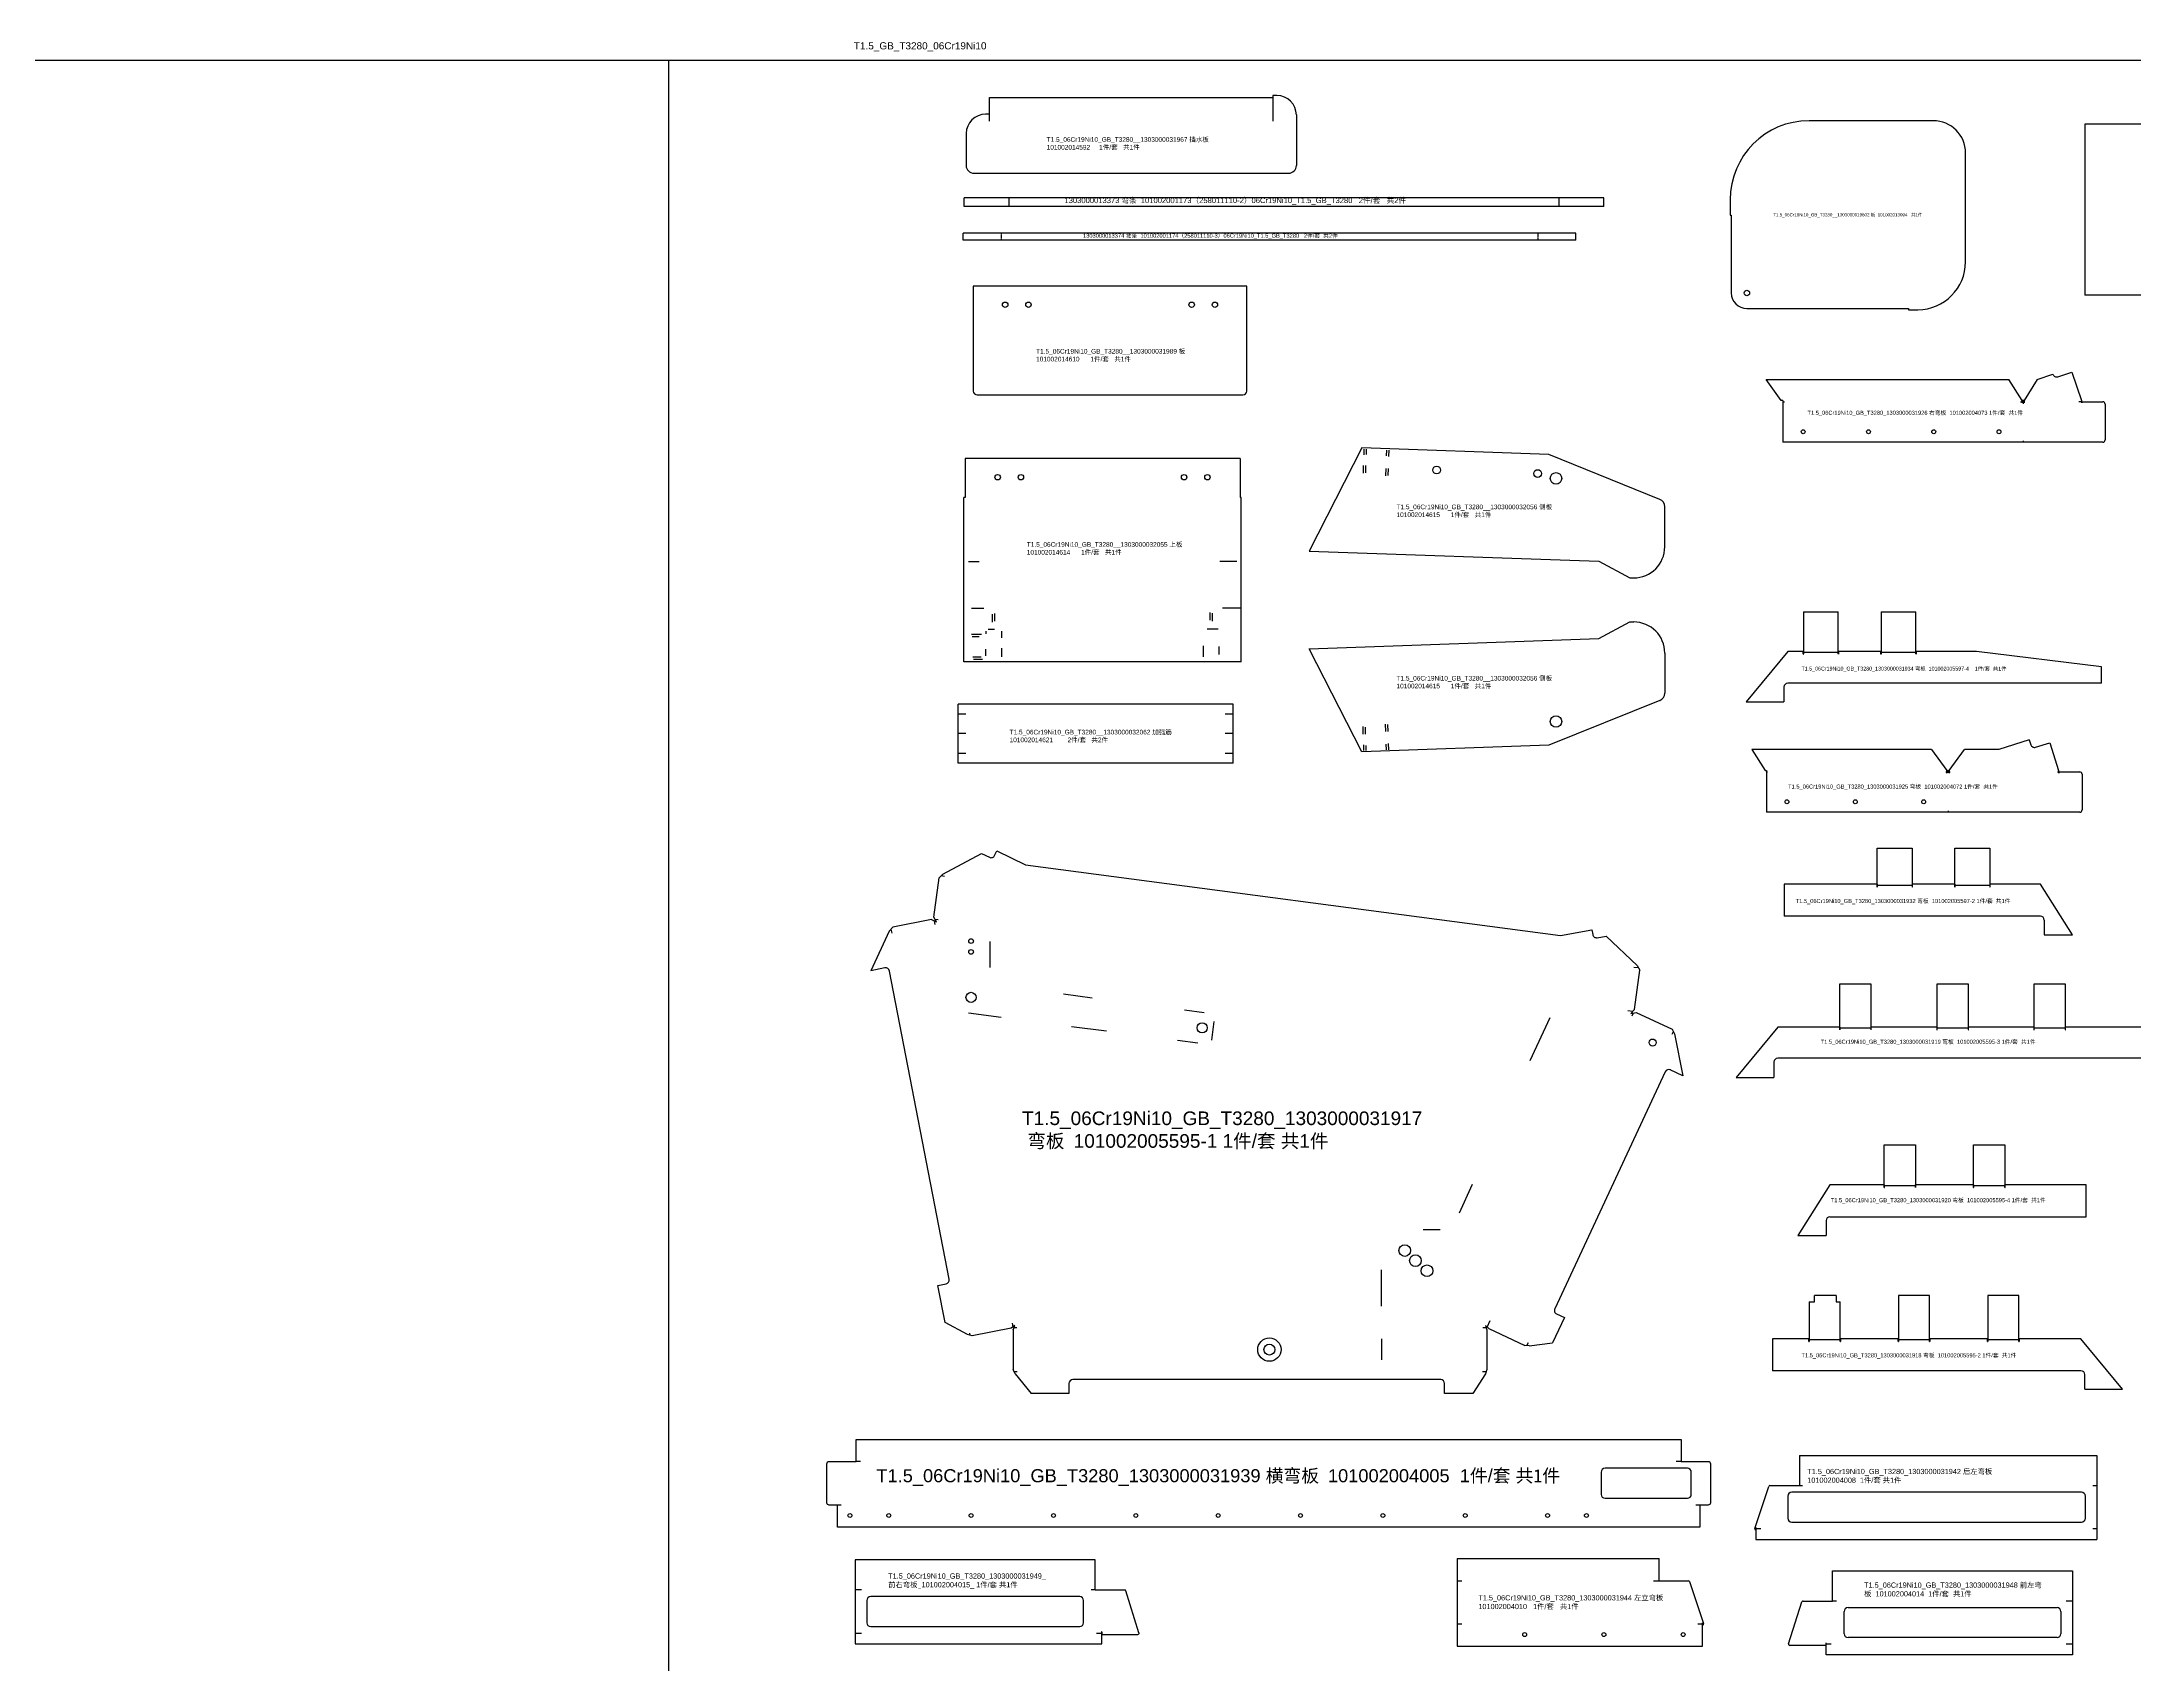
# Model space of a CAD drawing. Extents: x -15495 to 21573, y -5484 to 3275.
# Drawn here: x -6261 to -3568, y 526 to 2613 of the extents above; entities that cross this region are included whole.
import ezdxf

# ---------------------------------------------------------------- set-up
doc = ezdxf.new("R2010")
doc.units = 0
doc.header["$MEASUREMENT"] = 0
doc.linetypes.add('CENTER', pattern=[2, 1.25, -0.25, 0.25, -0.25])
doc.linetypes.add('CENTERX2', pattern=[20.32, 12.7, -2.54, 2.54, -2.54])
doc.layers.get('0').update_dxf_attribs({"linetype": 'CONTINUOUS'})
doc.layers.add('S1', color=7, linetype='CONTINUOUS')
doc.layers.add('粗实线', color=7, linetype='CONTINUOUS')
doc.styles.get("Standard").update_dxf_attribs({"font": 'arial.ttf'})

# ---------------------------------------------------------------- blocks, each defined once
blk = doc.blocks.new('1303000013373_弯条_101002001')
at = {"color": 7}
for p, q in [((1536, -954.3), (712.7, -954.3)), ((712.7, -965.3), (712.7, -954.3)), ((1536, -965.3), (712.7, -965.3)), ((1536, -965.3), (1536, -954.3))]:
    blk.add_line(p, q, dxfattribs=at)
at = {"color": 6}
for p, q in [((770.5, -965.3), (770.5, -954.3)), ((1478.2, -954.3), (1478.2, -965.3))]:
    blk.add_line(p, q, dxfattribs=at)
at = {"color": 3, "insert": (841.9, -954.1), "char_height": 7, "width": 454.001, "attachment_point": 1}
blk.add_mtext('1303000013373 {\\fSimSun|b0|i0|c134|p34;弯条 }101002001173{\\fSimSun|b0|i0|c134|p34;（}258011110-2{\\fSimSun|b0|i0|c134|p34;）}06Cr19Ni10_T1.5_GB_T3280   2{\\fSimSun|b0|i0|c134|p34;件}/{\\fSimSun|b0|i0|c134|p34;套}   {\\fSimSun|b0|i0|c134|p34;共}2{\\fSimSun|b0|i0|c134|p34;件}', dxfattribs=at)
blk = doc.blocks.new('1303000013374_弯条_101002001')
at = {"color": 7}
for p, q in [((1376.5, -951.1), (588.1, -951.1)), ((588.1, -960.1), (588.1, -951.1)), ((1376.5, -960.1), (588.1, -960.1)), ((1376.5, -960.1), (1376.5, -951.1))]:
    blk.add_line(p, q, dxfattribs=at)
at = {"color": 6, "linetype": 'CENTER'}
for p, q in [((637.2, -960.1), (637.2, -951.1)), ((1327.4, -951.1), (1327.4, -960.1))]:
    blk.add_line(p, q, dxfattribs=at)
at = {"color": 3, "insert": (742.2, -951.8), "char_height": 5.25, "width": 354.941, "attachment_point": 1}
blk.add_mtext('1303000013374 {\\fSimSun|b0|i0|c134|p34;弯条 }101002001174{\\fSimSun|b0|i0|c134|p34;（}258011110-3{\\fSimSun|b0|i0|c134|p34;）}06Cr19Ni10_T1.5_GB_T3280   2{\\fSimSun|b0|i0|c134|p34;件}/{\\fSimSun|b0|i0|c134|p34;套}  {\\fSimSun|b0|i0|c134|p34;共}2{\\fSimSun|b0|i0|c134|p34;件}', dxfattribs=at)
blk = doc.blocks.new('1303000019602_板_1010020130')
at = {"color": 7, "linetype": 'CONTINUOUS'}
for p, q in [((110, 121.5), (-50, 121.5)), ((151.5, -60), (151.5, 80)), ((-151.5, 20), (-151.5, 0)), ((-151.5, 0), (-150, 0)), ((-150, 0), (-150, -100)), ((-130, -120), (78, -120)), ((78, -120), (78, -121.5)), ((78, -121.5), (90, -121.5))]:
    blk.add_line(p, q, dxfattribs=at)
blk.add_circle((-130, -100), 3.5, dxfattribs=at)
for centre, radius, start, end in [((-50, 20), 101.5, 90, 180), ((110, 80), 41.5, 0, 90), ((90, -60), 61.5, 270, 0), ((-130, -100), 20, 180, 270)]:
    blk.add_arc(centre, radius, start, end, dxfattribs=at)
at = {"layer": 'S1', "color": 3, "insert": (0, 0), "char_height": 4.1, "width": 199.171, "attachment_point": 5}
blk.add_mtext('T1.5_06Cr19Ni10_GB_T3280__1303000019602 {\\fSimSun|b0|i0|c134|p54;板 }101002013094   {\\fSimSun|b0|i0|c134|p54;共}1{\\fSimSun|b0|i0|c134|p54;件}', dxfattribs=at)
blk = doc.blocks.new('1303000019604_弯板_101002013')
at = {"color": 7, "linetype": 'CONTINUOUS'}
for p, q in [((-24.9, -239.5), (-24.9, -459.5)), ((623.9, -239.5), (-24.9, -239.5)), ((623.9, -239.5), (623.9, -459.5)), ((623.9, -459.5), (-24.9, -459.5))]:
    blk.add_line(p, q, dxfattribs=at)
for centre in [(305.9, -284.5), (385.9, -284.5)]:
    blk.add_circle(centre, 6, dxfattribs=at)
at = {"layer": 'S1', "color": 3, "insert": (301.5, -348.6), "char_height": 9.92, "width": 487.13, "attachment_point": 5}
blk.add_mtext('T1.5_06Cr19Ni10_GB_T3280__1303000019604 {\\fSimSun|b0|i0|c134|p54;弯板 }101002013093  {\\fSimSun|b0|i0|c134|p54;共}1{\\fSimSun|b0|i0|c134|p54;件}', dxfattribs=at)
blk = doc.blocks.new('1303000031926_右弯板_10100200')
at = {"color": 7, "linetype": 'CONTINUOUS'}
for p, q in [((-1.1, 90.9), (-20.7, 117.9)), ((-20.7, 117.9), (291.9, 117.9)), ((308.9, 90.9), (291.9, 117.9)), ((328.4, 117.9), (311.4, 90.9)), ((328.4, 117.9), (348.5, 124.7)), ((348.5, 124.7), (348.5, 124.6)), ((354.9, 121.5), (372.9, 127.5)), ((372.9, 127.5), (385.1, 90.9)), ((1, 90.9), (-1.1, 90.9)), ((1, 90.9), (1, 37.2)), ((309, 87.7), (308.9, 90.9)), ((309, 90.7), (309, 87.7)), ((311.3, 90.7), (309, 90.7)), ((311.4, 90.9), (311.3, 87.7)), ((311.3, 90.7), (311.3, 87.7)), ((385.7, 90.9), (385.1, 90.9)), ((385.7, 87.7), (385.7, 90.9)), ((385.7, 87.7), (385.8, 87.7)), ((385.8, 89.2), (385.8, 87.7)), ((385.8, 89.2), (412.7, 89.2)), ((415.7, 86.2), (415.7, 40.2)), ((412.7, 37.2), (1, 37.2))]:
    blk.add_line(p, q, dxfattribs=at)
at = {"color": 6, "linetype": 'CONTINUOUS'}
for p, q in [((1, 89.3), (3, 89.3)), ((306.8, 89.3), (309, 89.3)), ((310.2, 90.7), (310.2, 86.8)), ((312.4, 89.3), (311.4, 89.3)), ((385.7, 89.3), (381.8, 89.3)), ((310.2, 38.8), (310.2, 37.2))]:
    blk.add_line(p, q, dxfattribs=at)
at = {"color": 7, "linetype": 'CONTINUOUS'}
for centre in [(27.1, 50.7), (111.1, 50.7), (195.1, 50.7), (279.1, 50.7)]:
    blk.add_circle(centre, 2.5, dxfattribs=at)
for centre, radius, start, end in [((353.3, 126.2), 5, 198.5141, 288.5141), ((412.7, 86.2), 3, 0, 90), ((412.7, 40.2), 3, 270, 0)]:
    blk.add_arc(centre, radius, start, end, dxfattribs=at)
at = {"color": 3, "insert": (32.6, 77.7), "char_height": 5.25, "width": 321.348, "attachment_point": 1}
blk.add_mtext('T1.5_06Cr19Ni10_GB_T3280_1303000031926 {\\fSimSun|b0|i0|c134|p2;右弯板 }101002004073 1{\\fSimSun|b0|i0|c134|p2;件}/{\\fSimSun|b0|i0|c134|p2;套 共1件}', dxfattribs=at)
blk = doc.blocks.new('1303000031934_弯板_101002005')
at = {"color": 7, "linetype": 'CONTINUOUS'}
for p, q in [((29.6, -82.3), (29.6, -136.3)), ((29.6, -82.3), (74.6, -82.3)), ((74.6, -136.3), (74.6, -82.3)), ((129.6, -82.3), (129.6, -136.3)), ((129.6, -82.3), (174.6, -82.3)), ((174.6, -136.3), (174.6, -82.3)), ((9.6, -133), (-43.9, -198)), ((29.3, -133), (9.6, -133)), ((29.3, -136.3), (29.3, -133)), ((74.9, -133), (74.9, -136.3)), ((129.3, -133), (74.9, -133)), ((129.3, -136.3), (129.3, -133)), ((174.9, -133), (174.9, -136.3)), ((252.6, -133), (174.9, -133)), ((413.4, -152.8), (252.6, -133)), ((413.4, -174), (413.4, -152.8)), ((4.6, -179), (4.6, -198)), ((413.4, -174), (9.6, -174)), ((-43.9, -198), (4.6, -198))]:
    blk.add_line(p, q, dxfattribs=at)
at = {"color": 6, "linetype": 'CONTINUOUS'}
for p, q in [((74.6, -134.4), (29.6, -134.4)), ((174.6, -134.4), (129.6, -134.4))]:
    blk.add_line(p, q, dxfattribs=at)
at = {"color": 7, "linetype": 'CONTINUOUS'}
for centre, radius, start, end in [((29.5, -136.3), 0.15, 180, 0), ((74.8, -136.3), 0.15, 180, 0), ((129.5, -136.3), 0.15, 180, 0), ((174.8, -136.3), 0.15, 180, 0), ((9.6, -179), 5, 90, 180)]:
    blk.add_arc(centre, radius, start, end, dxfattribs=at)
at = {"color": 3, "insert": (27.2, -152.7), "char_height": 4.9, "width": 301.479, "attachment_point": 1}
blk.add_mtext('T1.5_06Cr19Ni10_GB_T3280_1303000031934 {\\fSimSun|b0|i0|c134|p2;弯板 }101002005597-4    1{\\fSimSun|b0|i0|c134|p2;件}/{\\fSimSun|b0|i0|c134|p2;套 共1件}', dxfattribs=at)
blk = doc.blocks.new('1303000031925_弯板_101002004')
at = {"color": 7, "linetype": 'CONTINUOUS'}
for p, q in [((316.5, 244.7), (277.4, 232.4)), ((316.5, 244.7), (318.4, 238.5)), ((-40.5, 232.4), (-23.3, 205.4)), ((190.7, 232.4), (-40.5, 232.4)), ((190.7, 232.4), (210.5, 205.4)), ((213.3, 205.4), (233.1, 232.4)), ((277.4, 232.4), (233.1, 232.4)), ((324.7, 235.3), (342.8, 241)), ((342.8, 241), (354, 205.4)), ((-23.3, 205.4), (-21.7, 205.4)), ((-21.7, 205.4), (-21.7, 151.6)), ((210.6, 202.1), (210.5, 205.4)), ((210.6, 205.1), (210.6, 202.1)), ((213.2, 205.1), (210.6, 205.1)), ((213.3, 205.4), (213.2, 202.1)), ((213.2, 205.1), (213.2, 202.1)), ((354.4, 204.6), (354, 205.4)), ((354.4, 202.1), (354.4, 204.6)), ((354.5, 202.1), (354.4, 202.1)), ((354.5, 203.6), (354.5, 202.1)), ((354.5, 203.6), (381.4, 203.6)), ((384.4, 200.6), (384.4, 154.6)), ((381.4, 151.6), (-21.7, 151.6))]:
    blk.add_line(p, q, dxfattribs=at)
at = {"color": 6, "linetype": 'CONTINUOUS'}
for p, q in [((-21.7, 203.7), (-20.6, 203.7)), ((208.9, 203.7), (210.6, 203.7)), ((211.9, 205.1), (211.9, 202.3)), ((213.2, 203.7), (214.8, 203.7)), ((352.7, 203.7), (354.4, 203.7)), ((211.9, 153.5), (211.9, 151.6))]:
    blk.add_line(p, q, dxfattribs=at)
at = {"color": 7, "linetype": 'CONTINUOUS'}
for centre in [(4.6, 165.1), (92.6, 165.1), (180.6, 165.1)]:
    blk.add_circle(centre, 2.5, dxfattribs=at)
for centre, radius, start, end in [((323.2, 240), 5, 197.4859, 287.4859), ((381.4, 200.6), 3, 0, 90), ((381.4, 154.6), 3, 270, 0)]:
    blk.add_arc(centre, radius, start, end, dxfattribs=at)
at = {"color": 3, "insert": (6.1, 187.3), "char_height": 5.25, "width": 312.361, "attachment_point": 1}
blk.add_mtext('T1.5_06Cr19Ni10_GB_T3280_1303000031925 {\\fSimSun|b0|i0|c134|p2;弯板 }101002004072 1{\\fSimSun|b0|i0|c134|p2;件}/{\\fSimSun|b0|i0|c134|p2;套 共1件}', dxfattribs=at)
blk = doc.blocks.new('1303000031932_弯板_101002005')
at = {"color": 7, "linetype": 'CONTINUOUS'}
for p, q in [((-792, -572.7), (-792, -522.7)), ((-792, -522.7), (-747, -522.7)), ((-747, -522.7), (-747, -572.7)), ((-692, -572.7), (-692, -522.7)), ((-692, -522.7), (-647, -522.7)), ((-647, -522.7), (-647, -572.7)), ((-912, -569.4), (-912, -610.4)), ((-792.3, -569.4), (-912, -569.4)), ((-792.3, -569.4), (-792.3, -572.7)), ((-746.7, -572.7), (-746.7, -569.4)), ((-692.3, -569.4), (-746.7, -569.4)), ((-692.3, -569.4), (-692.3, -572.7)), ((-582, -569.4), (-646.7, -569.4)), ((-646.7, -572.7), (-646.7, -569.4)), ((-540.7, -634.4), (-582, -569.4)), ((-582, -610.4), (-912, -610.4)), ((-577, -615.4), (-577, -634.4)), ((-577, -634.4), (-540.7, -634.4))]:
    blk.add_line(p, q, dxfattribs=at)
at = {"color": 6, "linetype": 'CONTINUOUS'}
for p, q in [((-747, -570.8), (-792, -570.8)), ((-647, -570.8), (-692, -570.8))]:
    blk.add_line(p, q, dxfattribs=at)
at = {"color": 7, "linetype": 'CONTINUOUS'}
for centre, radius, start, end in [((-792.1, -572.7), 0.15, 180, 0), ((-746.8, -572.7), 0.15, 180, 360), ((-692.1, -572.7), 0.15, 180, 0), ((-646.8, -572.7), 0.15, 180, 360), ((-582, -615.4), 5, 0, 90)]:
    blk.add_arc(centre, radius, start, end, dxfattribs=at)
at = {"color": 3, "insert": (-897.1, -588.2), "char_height": 5.25, "width": 322.211, "attachment_point": 1}
blk.add_mtext('T1.5_06Cr19Ni10_GB_T3280_1303000031932 {\\fSimSun|b0|i0|c134|p2;弯板 }101002005597-2 1{\\fSimSun|b0|i0|c134|p2;件}/{\\fSimSun|b0|i0|c134|p2;套 共}1{\\fSimSun|b0|i0|c134|p2;件}', dxfattribs=at)
blk = doc.blocks.new('1303000031919_弯板_101002005')
at = {"color": 7, "linetype": 'CONTINUOUS'}
for p, q in [((261.1, -378.3), (301.1, -378.3)), ((261.1, -437.3), (261.1, -378.3)), ((301.1, -378.3), (301.1, -437.3)), ((386.1, -437.3), (386.1, -378.3)), ((386.1, -378.3), (426.1, -378.3)), ((426.1, -378.3), (426.1, -437.3)), ((511.1, -437.3), (511.1, -378.3)), ((511.1, -378.3), (551.1, -378.3)), ((551.1, -378.3), (551.1, -437.3)), ((181.1, -434), (127.6, -499)), ((260.8, -434), (181.1, -434)), ((260.8, -434), (260.8, -437.3)), ((301.4, -437.3), (301.4, -434)), ((385.8, -434), (301.4, -434)), ((385.8, -434), (385.8, -437.3)), ((426.4, -437.3), (426.4, -434)), ((510.8, -434), (426.4, -434)), ((510.8, -434), (510.8, -437.3)), ((654.5, -434), (551.4, -434)), ((551.4, -437.3), (551.4, -434)), ((696, -498.9), (654.5, -434)), ((176.1, -479), (176.1, -499)), ((654.5, -474), (181.1, -474)), ((659.5, -479), (659.5, -498.9)), ((127.6, -499), (176.1, -499)), ((659.5, -498.9), (696, -498.9))]:
    blk.add_line(p, q, dxfattribs=at)
at = {"color": 6, "linetype": 'CONTINUOUS'}
for p, q in [((301.1, -435.4), (261.1, -435.4)), ((426.1, -435.4), (386.1, -435.4)), ((551.1, -435.4), (511.1, -435.4))]:
    blk.add_line(p, q, dxfattribs=at)
at = {"color": 7, "linetype": 'CONTINUOUS'}
for centre, radius, start, end in [((261, -437.3), 0.15, 180, 0), ((301.3, -437.3), 0.15, 180, 0), ((386, -437.3), 0.15, 180, 0), ((426.3, -437.3), 0.15, 180, 0), ((511, -437.3), 0.15, 180, 0), ((551.3, -437.3), 0.15, 180, 0), ((181.1, -479), 5, 90, 180), ((654.5, -479), 5, 0, 90)]:
    blk.add_arc(centre, radius, start, end, dxfattribs=at)
at = {"color": 3, "insert": (236.4, -450.2), "char_height": 5.25, "width": 318.191, "attachment_point": 1}
blk.add_mtext('T1.5_06Cr19Ni10_GB_T3280_1303000031919 {\\fSimSun|b0|i0|c134|p2;弯板 }101002005595-3 1{\\fSimSun|b0|i0|c134|p2;件}/{\\fSimSun|b0|i0|c134|p2;套 共}1{\\fSimSun|b0|i0|c134|p2;件}', dxfattribs=at)
blk = doc.blocks.new('1303000031917_弯板_101002005')
at = {"color": 7, "linetype": 'CONTINUOUS'}
for p, q in [((13.8, 56.3), (63.3, 82.9)), ((63.3, 82.9), (73.7, 77.8)), ((80.4, 80.1), (83.3, 86)), ((83.3, 86), (120.2, 68)), ((9, 51.4), (13.8, 56.3)), ((120.2, 68), (808.8, -22.8)), ((2.3, 0.8), (9, 51.4)), ((5.6, -5.3), (2.3, 0.8)), ((-55.4, -17.2), (-78.8, -68.1)), ((-55.4, -17.2), (-50.7, -12.1)), ((-0.7, -2.3), (-50.7, -12.1)), ((-0.7, -2.3), (5.6, -5.3)), ((808.8, -22.8), (849.1, -15.7)), ((849.1, -15.7), (850.2, -21.6)), ((856, -25.6), (867.7, -23.5)), ((907.4, -61.5), (867.7, -23.5)), ((-61, -64.6), (-78.8, -68.1)), ((22, -464.9), (-55.1, -68.6)), ((904, -118.1), (910.7, -67.6)), ((907.4, -61.5), (910.7, -67.6)), ((904, -118.1), (899.3, -123.2)), ((899.3, -123.2), (906.1, -121.9)), ((906.1, -121.9), (952.3, -143.4)), ((952.3, -143.4), (955.6, -149.5)), ((955.6, -149.5), (966.3, -203.3)), ((943.5, -198.1), (801.3, -503)), ((966.3, -203.3), (950.1, -195.7)), ((7.2, -472.9), (18, -470.8)), ((16.5, -520.5), (7.2, -472.9)), ((803.7, -509.6), (813.7, -514.3)), ((45.5, -536.3), (16.5, -520.5)), ((51.5, -537.7), (45.5, -536.3)), ((101.5, -527.9), (51.5, -537.7)), ((106.5, -524.5), (101.5, -527.9)), ((104.1, -530.1), (106.5, -524.5)), ((104.1, -530.1), (104.1, -581.1)), ((716.5, -528.5), (712.2, -524.5)), ((712.2, -524.5), (714, -530.1)), ((714, -530.1), (714, -581.1)), ((716.5, -528.5), (762.7, -550.1)), ((813.7, -514.3), (798.5, -546.8)), ((768.5, -550.7), (762.7, -550.1)), ((768.5, -550.7), (798.5, -546.8)), ((106.6, -586.7), (104.1, -581.1)), ((106.6, -586.7), (127.6, -612.2)), ((712.1, -586.7), (695.9, -612.2)), ((714, -581.1), (712.1, -586.7)), ((176.1, -612.2), (127.6, -612.2)), ((176.1, -599.2), (176.1, -612.2)), ((654.5, -594.2), (181.1, -594.2)), ((659.5, -612.2), (659.5, -599.2)), ((695.9, -612.2), (659.5, -612.2))]:
    blk.add_line(p, q, dxfattribs=at)
at = {"color": 6, "linetype": 'CONTINUOUS'}
for p, q in [((16, 53.2), (11.4, 53.8)), ((-53.1, -14.6), (-52.1, -19.6)), ((2.5, -3.8), (3.4, -8.6)), ((7.7, -2.7), (4, -2.2)), ((74.4, -30.7), (74.4, -64)), ((909, -64.5), (903.1, -63.8)), ((169.2, -98), (205.8, -102.8)), ((46.6, -122.1), (88.6, -127.7)), ((324.8, -118.5), (350, -121.8)), ((362.7, -133.3), (359.5, -157.6)), ((795.1, -128.9), (769.4, -184.1)), ((901.7, -120.7), (895.2, -119.8)), ((901.1, -126), (902.7, -122.5)), ((179.5, -139.7), (224.4, -145.6)), ((315.8, -157.6), (342, -161.1)), ((952.5, -149.7), (954, -146.5)), ((695.2, -343.2), (678.1, -380)), ((653.9, -401.5), (632.1, -401.5)), ((578.3, -499.8), (578.3, -452.9)), ((48, -534.4), (48.5, -537)), ((103.1, -521.6), (104, -526.2)), ((105.3, -527.3), (109, -527.3)), ((708.6, -527.3), (713.1, -527.3)), ((714.3, -526.5), (718.2, -518.2)), ((578.3, -541.7), (578.3, -568.6)), ((765.6, -550.4), (767.5, -546.3)), ((105.4, -583.9), (109.6, -583.9)), ((708.4, -583.9), (713.1, -583.9))]:
    blk.add_line(p, q, dxfattribs=at)
at = {"color": 7, "linetype": 'CONTINUOUS'}
for centre, radius in [((50, -30), 3), ((50, -44), 3), ((50, -102.4), 6.5), ((347.5, -141.6), 6.5), ((927.3, -160.5), 4.5), ((608.3, -428.1), 7.5), ((622, -441.1), 7.5), ((636.9, -454.1), 7.5), ((434, -555.6), 7)]:
    blk.add_circle(centre, radius, dxfattribs=at)
at = {"color": 6, "linetype": 'CONTINUOUS'}
blk.add_circle((434, -555.6), 15, dxfattribs=at)
at = {"color": 7, "linetype": 'CONTINUOUS'}
for centre, start, end in [((75.9, 82.3), 243.9723, 333.9723), ((855.1, -20.7), 189.9723, 279.9723), ((-60, -69.5), 11, 101), ((948, -200.2), 65, 155), ((17, -465.9), 281, 11), ((805.8, -505.1), 155, 245), ((181.1, -599.2), 90, 180), ((654.5, -599.2), 0, 90)]:
    blk.add_arc(centre, 5, start, end, dxfattribs=at)
at = {"color": 3, "insert": (115.7, -249.2), "char_height": 17.5, "width": 608.694, "attachment_point": 1}
blk.add_mtext('T1.5_06Cr19Ni10_GB_T3280_1303000031917\\P {\\fSimSun|b0|i0|c134|p2;弯板 }101002005595-1 1{\\fSimSun|b0|i0|c134|p2;件}/{\\fSimSun|b0|i0|c134|p2;套} {\\fSimSun|b0|i0|c134|p2;共}1{\\fSimSun|b0|i0|c134|p2;件}', dxfattribs=at)
blk = doc.blocks.new('1303000031920_弯板_101002005')
at = {"color": 7, "linetype": 'CONTINUOUS'}
for p, q in [((807.3, -147.8), (807.3, -92.8)), ((807.3, -92.8), (847.3, -92.8)), ((847.3, -92.8), (847.3, -147.8)), ((922.3, -147.8), (922.3, -92.8)), ((922.3, -92.8), (962.3, -92.8)), ((962.3, -92.8), (962.3, -147.8)), ((737.3, -144.5), (696, -209.5)), ((807, -144.5), (737.3, -144.5)), ((807, -144.5), (807, -147.8)), ((847.6, -147.8), (847.6, -144.5)), ((922, -144.5), (847.6, -144.5)), ((922, -144.5), (922, -147.8)), ((1067.3, -144.5), (962.6, -144.5)), ((962.6, -147.8), (962.6, -144.5)), ((1067.3, -185.5), (1067.3, -144.5)), ((737.3, -185.5), (1067.3, -185.5)), ((696, -209.5), (732.3, -209.5)), ((732.3, -190.5), (732.3, -209.5))]:
    blk.add_line(p, q, dxfattribs=at)
at = {"color": 6, "linetype": 'CONTINUOUS'}
for p, q in [((847.3, -145.9), (807.3, -145.9)), ((962.3, -145.9), (922.3, -145.9))]:
    blk.add_line(p, q, dxfattribs=at)
at = {"color": 7, "linetype": 'CONTINUOUS'}
for centre, radius, start, end in [((807.2, -147.8), 0.15, 180, 0), ((847.5, -147.8), 0.15, 180, 0), ((922.2, -147.8), 0.15, 180, 0), ((962.5, -147.8), 0.15, 180, 0), ((737.3, -190.5), 5, 90, 180)]:
    blk.add_arc(centre, radius, start, end, dxfattribs=at)
at = {"color": 3, "insert": (738.4, -161.6), "char_height": 5.25, "width": 319.636, "attachment_point": 1}
blk.add_mtext('T1.5_06Cr19Ni10_GB_T3280_1303000031920 {\\fSimSun|b0|i0|c134|p2;弯板 }101002005595-4 1{\\fSimSun|b0|i0|c134|p2;件}/{\\fSimSun|b0|i0|c134|p2;套 共}1{\\fSimSun|b0|i0|c134|p2;件}', dxfattribs=at)
blk = doc.blocks.new('1303000031918_弯板_101002005')
at = {"color": 7, "linetype": 'CONTINUOUS'}
for p, q in [((157.9, -487.1), (157.9, -479.1)), ((185.9, -479.1), (157.9, -479.1)), ((185.9, -479.1), (185.9, -487.1)), ((265.9, -479.1), (265.9, -538.2)), ((305.9, -479.1), (265.9, -479.1)), ((305.9, -538.2), (305.9, -479.1)), ((380.9, -479.1), (380.9, -538.2)), ((420.9, -479.1), (380.9, -479.1)), ((420.9, -538.2), (420.9, -479.1)), ((150.9, -487.1), (150.9, -538.2)), ((150.9, -487.1), (157.9, -487.1)), ((185.9, -487.1), (190.9, -487.1)), ((190.9, -538.2), (190.9, -487.1)), ((103.7, -534.9), (103.7, -575.9)), ((150.6, -534.9), (103.7, -534.9)), ((150.6, -538.2), (150.6, -534.9)), ((191.2, -534.9), (191.2, -538.2)), ((265.6, -534.9), (191.2, -534.9)), ((265.6, -538.2), (265.6, -534.9)), ((306.2, -534.9), (306.2, -538.2)), ((380.6, -534.9), (306.2, -534.9)), ((380.6, -538.2), (380.6, -534.9)), ((421.2, -534.9), (421.2, -538.2)), ((500.9, -534.9), (421.2, -534.9)), ((554.5, -599.8), (500.9, -534.9)), ((500.9, -575.9), (103.7, -575.9)), ((505.9, -599.8), (505.9, -580.9)), ((505.9, -599.8), (554.5, -599.8))]:
    blk.add_line(p, q, dxfattribs=at)
at = {"color": 6, "linetype": 'CONTINUOUS'}
for p, q in [((190.9, -536.3), (150.9, -536.3)), ((305.9, -536.3), (265.9, -536.3)), ((420.9, -536.3), (380.9, -536.3))]:
    blk.add_line(p, q, dxfattribs=at)
at = {"color": 7, "linetype": 'CONTINUOUS'}
for centre, radius, start, end in [((150.7, -538.2), 0.15, 179.9999, 359.9999), ((191, -538.2), 0.15, 179.9999, 359.9999), ((265.7, -538.2), 0.15, 179.9999, 359.9999), ((306, -538.2), 0.15, 179.9999, 359.9999), ((380.7, -538.2), 0.15, 179.9999, 359.9999), ((421, -538.2), 0.15, 179.9999, 359.9999), ((500.9, -580.9), 5, 359.9999, 89.9999)]:
    blk.add_arc(centre, radius, start, end, dxfattribs=at)
at = {"color": 3, "insert": (141.1, -553.4), "char_height": 5.25, "attachment_point": 1}
blk.add_mtext_dynamic_manual_height_columns('T1.5_06Cr19Ni10_GB_T3280_1303000031918 {\\fSimSun|b0|i0|c134|p2;弯板 }101002005595-2 1{\\fSimSun|b0|i0|c134|p2;件}/{\\fSimSun|b0|i0|c134|p2;套 共}1{\\fSimSun|b0|i0|c134|p2;件}', width=319.133, gutter_width=26.2, heights=[7], dxfattribs=at)
blk = doc.blocks.new('1303000031942_后左弯板_1010020')
at = {"color": 7, "linetype": 'CONTINUOUS'}
for p, q in [((813006.9, 1289103.1), (813006.9, 1289064.4)), ((813006.9, 1289103.1), (813389.9, 1289103.1)), ((813389.9, 1289103.1), (813389.9, 1288995.2)), ((813389.9, 1289103.1), (813389.9, 1288995.2)), ((812949.5, 1289009.4), (812967.5, 1289063.4)), ((812968.9, 1289064.4), (813006.9, 1289064.4)), ((812991.9, 1289050.9), (812991.9, 1289022.4)), ((813369.9, 1289055.9), (812996.9, 1289055.9)), ((813374.9, 1289022.4), (813374.9, 1289050.9)), ((812950.8, 1289010.4), (812950.8, 1289007.4)), ((812950.9, 1289010.4), (812950.8, 1289010.4)), ((812950.9, 1289010.4), (812950.9, 1288995.2)), ((812950.9, 1288995.2), (813389.9, 1288995.2)), ((812996.9, 1289017.4), (813369.9, 1289017.4))]:
    blk.add_line(p, q, dxfattribs=at)
at = {"color": 6, "linetype": 'CENTERX2'}
for p, q in [((813006.9, 1289064.5), (813011, 1289064.5)), ((813384.5, 1289064.5), (813389.9, 1289064.5)), ((812957.2, 1289008.8), (812950.9, 1289008.8)), ((813389.9, 1289008.8), (813384.5, 1289008.8))]:
    blk.add_line(p, q, dxfattribs=at)
at = {"color": 7, "linetype": 'CONTINUOUS'}
for centre, radius, start, end in [((812968.9, 1289062.9), 1.5, 90, 161.5), ((812996.9, 1289050.9), 5, 90, 180), ((813369.9, 1289050.9), 5, 0, 90), ((812996.9, 1289022.4), 5, 180, 270), ((813369.9, 1289022.4), 5, 270, 0), ((812950.9, 1289008.9), 1.5, 161.5, 266.1774)]:
    blk.add_arc(centre, radius, start, end, dxfattribs=at)
at = {"color": 3, "insert": (813017, 1289085.9), "char_height": 6.72, "width": 280.714, "attachment_point": 1}
blk.add_mtext('T1.5_06Cr19Ni10_GB_T3280_1303000031942 {\\fSimSun|b0|i0|c134|p54;后左弯板 }101002004008  1{\\fSimSun|b0|i0|c134|p54;件}/{\\fSimSun|b0|i0|c134|p54;套} {\\fSimSun|b0|i0|c134|p54;共1件}', dxfattribs=at)
blk = doc.blocks.new('1303000031948_前左弯板_1010020')
at = {"color": 7, "linetype": 'CONTINUOUS'}
for p, q in [((813520.3, 1289066), (813520.3, 1289104.7)), ((813520.3, 1289104.7), (813829.3, 1289104.7)), ((813829.3, 1289104.7), (813829.3, 1288996.8)), ((813463.9, 1289010.9), (813480.9, 1289064.9)), ((813482.4, 1289066), (813520.3, 1289066)), ((813535.3, 1289024), (813535.3, 1289052.5)), ((813540.3, 1289057.5), (813809.3, 1289057.5)), ((813814.3, 1289052.5), (813814.3, 1289024)), ((813511.7, 1289009), (813465.3, 1289009)), ((813511.7, 1289012.3), (813511.7, 1289009)), ((813512, 1288996.8), (813512, 1289012.3)), ((813829.3, 1288996.8), (813512, 1288996.8)), ((813809.3, 1289019), (813540.3, 1289019))]:
    blk.add_line(p, q, dxfattribs=at)
at = {"color": 6, "linetype": 'CENTERX2'}
for p, q in [((813520.3, 1289066.1), (813525.6, 1289066.1)), ((813821, 1289066.1), (813829.3, 1289066.1)), ((813518.6, 1289010.4), (813512, 1289010.4)), ((813829.3, 1289010.4), (813821, 1289010.4))]:
    blk.add_line(p, q, dxfattribs=at)
at = {"color": 7, "linetype": 'CONTINUOUS'}
for centre, radius, start, end in [((813482.4, 1289064.5), 1.5, 90, 162.5), ((813540.3, 1289052.5), 5, 90, 180), ((813809.3, 1289052.5), 5, 0, 90), ((813540.3, 1289024), 5, 180, 270), ((813809.3, 1289024), 5, 270, 0), ((813465.3, 1289010.5), 1.5, 162.5, 270), ((813511.8, 1289012.3), 0.15, 0, 180)]:
    blk.add_arc(centre, radius, start, end, dxfattribs=at)
at = {"color": 3, "insert": (813561, 1289089.9), "char_height": 6.72, "width": 229.84, "attachment_point": 1}
blk.add_mtext('T1.5_06Cr19Ni10_GB_T3280_1303000031948 {\\fSimSun|b0|i0|c134|p54;前左弯板 }101002004014  1{\\fSimSun|b0|i0|c134|p54;件}/{\\fSimSun|b0|i0|c134|p54;套}  {\\fSimSun|b0|i0|c134|p54;共1件}', dxfattribs=at)
blk = doc.blocks.new('1303000031939_横弯板_10100200')
at = {"linetype": 'CONTINUOUS'}
for p, q in [((812967.6, 1289754.7), (812967.6, 1289783.4)), ((812967.6, 1289783.4), (814029.6, 1289783.4)), ((814029.6, 1289783.4), (814029.6, 1289754.7)), ((812929.6, 1289751.7), (812929.6, 1289702.2)), ((812967.6, 1289754.7), (812932.6, 1289754.7)), ((814064.6, 1289754.7), (814029.6, 1289754.7)), ((814067.6, 1289702.2), (814067.6, 1289751.7)), ((813926.6, 1289741.2), (813926.6, 1289712.7)), ((814037.6, 1289746.2), (813931.6, 1289746.2)), ((814042.6, 1289712.7), (814042.6, 1289741.2)), ((812932.6, 1289699.2), (812943.6, 1289699.2)), ((812943.6, 1289670.5), (812943.6, 1289699.2)), ((813931.6, 1289707.7), (814037.6, 1289707.7)), ((814053.6, 1289699.2), (814053.6, 1289670.5)), ((814053.6, 1289699.2), (814064.6, 1289699.2)), ((814053.6, 1289670.5), (812943.6, 1289670.5))]:
    blk.add_line(p, q, dxfattribs=at)
at = {"color": 7, "linetype": 'CONTINUOUS'}
blk.add_line((812929.6, 1289751.7), (812929.6, 1289702.2), dxfattribs=at)
blk.add_line((812929.6, 1289751.7), (812929.6, 1289702.2), dxfattribs=at)
at = {"color": 6, "linetype": 'CENTERX2'}
for p, q in [((812973.2, 1289754.8), (812967.6, 1289754.8)), ((814029.6, 1289754.8), (814022.9, 1289754.8)), ((812943.6, 1289699.1), (812948.3, 1289699.1)), ((814048.3, 1289699.1), (814053.6, 1289699.1))]:
    blk.add_line(p, q, dxfattribs=at)
at = {"linetype": 'CONTINUOUS'}
for centre in [(812959.6, 1289685.5), (813009.6, 1289685.5), (813115.6, 1289685.5), (813221.6, 1289685.5), (813327.6, 1289685.5), (813433.6, 1289685.5), (813539.6, 1289685.5), (813645.6, 1289685.5), (813751.6, 1289685.5), (813857.6, 1289685.5), (813907.6, 1289685.5)]:
    blk.add_circle(centre, 2.5, dxfattribs=at)
for centre, radius, start, end in [((812932.6, 1289751.7), 3, 90, 180), ((814064.6, 1289751.7), 3, 0, 90), ((813931.6, 1289741.2), 5, 90, 180), ((814037.6, 1289741.2), 5, 0, 90), ((812932.6, 1289702.2), 3, 180, 270), ((813931.6, 1289712.7), 5, 180, 270), ((814037.6, 1289712.7), 5, 270, 0), ((814064.6, 1289702.2), 3, 270, 0)]:
    blk.add_arc(centre, radius, start, end, dxfattribs=at)
at = {"color": 3, "insert": (812993.7, 1289745.1), "char_height": 16.8, "width": 1021.875, "attachment_point": 1}
blk.add_mtext('T1.5_06Cr19Ni10_GB_T3280_1303000031939 {\\fSimSun|b0|i0|c134|p54;横弯板 }101002004005  1{\\fSimSun|b0|i0|c134|p54;件}/{\\fSimSun|b0|i0|c134|p54;套} {\\fSimSun|b0|i0|c134|p54;共1件}', dxfattribs=at)
blk = doc.blocks.new('1303000031944_左立弯板_1010020')
at = {"color": 7, "linetype": 'CONTINUOUS'}
for p, q in [((812942, 1289591.4), (813202, 1289591.4)), ((812942, 1289591.4), (812942, 1289478.5)), ((812942, 1289591.4), (812942, 1289478.5)), ((813202, 1289562.7), (813202, 1289591.4)), ((813202, 1289562.7), (813239.8, 1289562.7)), ((813241.2, 1289561.7), (813259.3, 1289507.7)), ((813258, 1289508.7), (813257.9, 1289508.7)), ((813257.9, 1289478.5), (813257.9, 1289508.7)), ((813258, 1289505.7), (813258, 1289508.7)), ((812942, 1289478.5), (813257.9, 1289478.5))]:
    blk.add_line(p, q, dxfattribs=at)
at = {"color": 6, "linetype": 'CENTERX2'}
for p, q in [((812942, 1289562.8), (812948.3, 1289562.8)), ((813194.8, 1289562.8), (813202, 1289562.8)), ((812948.3, 1289507.1), (812942, 1289507.1)), ((813257.9, 1289507.1), (813252.1, 1289507.1))]:
    blk.add_line(p, q, dxfattribs=at)
for centre in [(813029, 1289493.5), (813131, 1289493.5), (813233, 1289493.5)]:
    blk.add_circle(centre, 2.5)
at = {"color": 7, "linetype": 'CONTINUOUS'}
for centre, start, end in [((813239.8, 1289561.2), 18.5, 90), ((813257.9, 1289507.2), 273.8226, 18.5)]:
    blk.add_arc(centre, 1.5, start, end, dxfattribs=at)
at = {"color": 3, "insert": (812969.4, 1289544.2), "char_height": 6.72, "width": 243.01, "attachment_point": 1}
blk.add_mtext('T1.5_06Cr19Ni10_GB_T3280_1303000031944 {\\fSimSun|b0|i0|c134|p54;左立弯板 }101002004010   1{\\fSimSun|b0|i0|c134|p54;件}/{\\fSimSun|b0|i0|c134|p54;套}   {\\fSimSun|b0|i0|c134|p54;共1件}', dxfattribs=at)
blk = doc.blocks.new('1303000031949_前右弯板_1010020')
at = {"color": 7, "linetype": 'CONTINUOUS'}
for p, q in [((813277.1, 1288927.1), (812968.1, 1288927.1)), ((812968.1, 1288927.1), (812968.1, 1288819.2)), ((813277.1, 1288888.4), (813277.1, 1288927.1)), ((813315, 1288888.4), (813277.1, 1288888.4)), ((813333.4, 1288833.3), (813316.4, 1288887.3)), ((812983.1, 1288874.9), (812983.1, 1288846.4)), ((813257.1, 1288879.9), (812988.1, 1288879.9)), ((813262.1, 1288846.4), (813262.1, 1288874.9)), ((812988.1, 1288841.4), (813257.1, 1288841.4)), ((813285.4, 1288819.2), (813285.4, 1288834.7)), ((813285.7, 1288834.7), (813285.7, 1288831.4)), ((812968.1, 1288819.2), (813285.4, 1288819.2)), ((813285.7, 1288831.4), (813332, 1288831.4))]:
    blk.add_line(p, q, dxfattribs=at)
at = {"color": 6, "linetype": 'CENTERX2'}
for p, q in [((812976.3, 1288888.5), (812968.1, 1288888.5)), ((813277.1, 1288888.5), (813271.7, 1288888.5)), ((812968.1, 1288832.8), (812976.3, 1288832.8)), ((813278.8, 1288832.8), (813285.4, 1288832.8))]:
    blk.add_line(p, q, dxfattribs=at)
at = {"color": 7, "linetype": 'CONTINUOUS'}
for centre, radius, start, end in [((813315, 1288886.9), 1.5, 17.5, 90), ((812988.1, 1288874.9), 5, 90, 180), ((813257.1, 1288874.9), 5, 0, 90), ((812988.1, 1288846.4), 5, 180, 270), ((813257.1, 1288846.4), 5, 270, 0), ((813285.5, 1288834.7), 0.15, 0, 180), ((813332, 1288832.9), 1.5, 270, 17.5)]:
    blk.add_arc(centre, radius, start, end, dxfattribs=at)
at = {"color": 3, "insert": (813010.6, 1288909.8), "char_height": 6.72, "width": 202.656, "attachment_point": 1}
blk.add_mtext('T1.5_06Cr19Ni10_GB_T3280_1303000031949_{\\fSimSun|b0|i0|c134|p54;前右弯板_}101002004015_ 1{\\fSimSun|b0|i0|c134|p54;件}/{\\fSimSun|b0|i0|c134|p54;套} {\\fSimSun|b0|i0|c134|p54;共1件}', dxfattribs=at)
blk = doc.blocks.new('T1_5_06CR19NI10_GB_T3280__')
at = {"layer": '粗实线', "linetype": 'CONTINUOUS'}
for p, q in [((-5041.4, 2541.4), (-4676.8, 2541.4)), ((-5041.4, 2511.2), (-5041.4, 2541.4)), ((-4676.8, 2541.4), (-4676.8, 2511.2)), ((-4676.7, 2544.2), (-4676.7, 2511.2)), ((-4671.6, 2544.2), (-4676.7, 2544.2)), ((-5041.5, 2520.2), (-5046.6, 2520.2)), ((-5041.5, 2511.2), (-5041.5, 2520.2)), ((-5041.5, 2511.2), (-5041.4, 2511.2)), ((-4676.8, 2511.2), (-4676.7, 2511.2)), ((-4646.6, 2519.2), (-4646.6, 2454.2)), ((-5071.6, 2495.2), (-5071.6, 2454.2)), ((-5061.6, 2444.2), (-4656.6, 2444.2))]:
    blk.add_line(p, q, dxfattribs=at)
for centre, radius, start, end in [((-4671.6, 2519.2), 25, 0, 90), ((-5046.6, 2495.2), 25, 90, 180), ((-5061.6, 2454.2), 10, 180, 270), ((-4656.6, 2454.2), 10, 270, 0)]:
    blk.add_arc(centre, radius, start, end, dxfattribs=at)
at = {"insert": (-4968, 2490.6), "char_height": 6, "width": 248.984, "attachment_point": 1}
blk.add_mtext('{\\C2;\\c2092017;T1.5_06Cr19Ni10_GB_T3280__1303000031967 \\fSimSun|b0|i0|c134|p54;挡水板 \\fArial|b0|i0|c0|p34;101002014592     1\\fSimSun|b0|i0|c134|p54;件\\fArial|b0|i0|c0|p34;/\\fSimSun|b0|i0|c134|p54;套\\fArial|b0|i0|c0|p34;   \\fSimSun|b0|i0|c134|p54;共\\fArial|b0|i0|c0|p34;1\\fSimSun|b0|i0|c134|p54;件}', dxfattribs=at)
blk = doc.blocks.new('T1_5_06CR19NI10_GB_T3280_0')
at = {"layer": '粗实线', "linetype": 'CONTINUOUS'}
for p, q in [((-4710.4, 2299), (-5062.4, 2299)), ((-5062.4, 2299), (-5062.4, 2164)), ((-4710.4, 2164), (-4710.4, 2299)), ((-5057.4, 2159), (-4715.4, 2159))]:
    blk.add_line(p, q, dxfattribs=at)
for centre in [(-5021.4, 2275), (-4991.4, 2275), (-4781.4, 2275), (-4751.4, 2275)]:
    blk.add_circle(centre, 3.5, dxfattribs=at)
for centre, start, end in [((-5057.4, 2164), 180, 270), ((-4715.4, 2164), 270, 0)]:
    blk.add_arc(centre, 5, start, end, dxfattribs=at)
at = {"insert": (-4981.6, 2218.1), "char_height": 6, "width": 248.984, "attachment_point": 1}
blk.add_mtext('{\\C2;\\c2092017;T1.5_06Cr19Ni10_GB_T3280__1303000031989 \\fSimSun|b0|i0|c134|p54;板 \\fArial|b0|i0|c0|p34;101002014610      1\\fSimSun|b0|i0|c134|p54;件\\fArial|b0|i0|c0|p34;/\\fSimSun|b0|i0|c134|p54;套\\fArial|b0|i0|c0|p34;   \\fSimSun|b0|i0|c134|p54;共\\fArial|b0|i0|c0|p34;1\\fSimSun|b0|i0|c134|p54;件}', dxfattribs=at)
blk = doc.blocks.new('T1_5_06CR19NI10_GB_T3280_1')
at = {"color": 6, "linetype": 'CONTINUOUS'}
for p, q in [((-5068.6, 1944.6), (-5054.9, 1944.6)), ((-4723, 1944.6), (-4745, 1944.6)), ((-5064.9, 1884.6), (-5048.7, 1884.6)), ((-5037.6, 1866.6), (-5037.6, 1876.8)), ((-5034.6, 1868.1), (-5034.6, 1877.8)), ((-4757.6, 1869.2), (-4757.6, 1879.2)), ((-4754.6, 1868.1), (-4754.6, 1878.4)), ((-4719.1, 1884.6), (-4741.7, 1884.6)), ((-5051.8, 1850.6), (-5064.9, 1850.6)), ((-5054.9, 1847.6), (-5063.9, 1847.6)), ((-5046.1, 1855), (-5046.1, 1851.6)), ((-5046.1, 1823.3), (-5046.1, 1831.8)), ((-5043.1, 1857.6), (-5035, 1857.6)), ((-5026.1, 1855), (-5026.1, 1846.3)), ((-5026.1, 1833.2), (-5026.1, 1821.9)), ((-4766.1, 1821.9), (-4766.1, 1836.3)), ((-4747.1, 1857.6), (-4761.3, 1857.6)), ((-4746.1, 1824.9), (-4746.1, 1835.2)), ((-5052.4, 1821.6), (-5063.2, 1821.6)), ((-5050.6, 1818.6), (-5062.1, 1818.6))]:
    blk.add_line(p, q, dxfattribs=at)
at = {"layer": '粗实线', "linetype": 'CONTINUOUS'}
for p, q in [((-5073.1, 2077.1), (-5073.1, 2027)), ((-4719.1, 2077.1), (-5073.1, 2077.1)), ((-4719.1, 2077.1), (-4719.1, 2027)), ((-5074.6, 1815.8), (-5074.6, 2027)), ((-5073.1, 2027), (-5074.6, 2027)), ((-4717.6, 2027), (-4719.1, 2027)), ((-4717.6, 1815.8), (-4717.6, 2027)), ((-4717.6, 1815.8), (-5074.6, 1815.8))]:
    blk.add_line(p, q, dxfattribs=at)
for centre in [(-5031.1, 2053.1), (-5001.1, 2053.1), (-4791.1, 2053.1), (-4761.1, 2053.1)]:
    blk.add_circle(centre, 3.5, dxfattribs=at)
at = {"insert": (-4993.6, 1969.6), "char_height": 6, "width": 248.984, "attachment_point": 1}
blk.add_mtext('{\\C2;\\c2092017;T1.5_06Cr19Ni10_GB_T3280__1303000032055 \\fSimSun|b0|i0|c134|p54;上板 \\fArial|b0|i0|c0|p34;101002014614      1\\fSimSun|b0|i0|c134|p54;件\\fArial|b0|i0|c0|p34;/\\fSimSun|b0|i0|c134|p54;套\\fArial|b0|i0|c0|p34;   \\fSimSun|b0|i0|c134|p54;共\\fArial|b0|i0|c0|p34;1\\fSimSun|b0|i0|c134|p54;件}', dxfattribs=at)
blk = doc.blocks.new('T1_5_06CR19NI10_GB_T3280_2')
at = {"color": 6, "linetype": 'CONTINUOUS'}
for p, q in [((-5082, 1748.7), (-5071.9, 1748.7)), ((-4738.2, 1748.7), (-4728, 1748.7)), ((-5071.9, 1723.3), (-5082, 1723.3)), ((-5071.9, 1697.8), (-5082, 1697.8)), ((-4728, 1723.3), (-4738.2, 1723.3)), ((-4728, 1697.8), (-4738.2, 1697.8))]:
    blk.add_line(p, q, dxfattribs=at)
at = {"layer": '粗实线', "linetype": 'CONTINUOUS'}
for p, q in [((-4728, 1761.2), (-5082, 1761.2)), ((-5082, 1685.4), (-5082, 1761.2)), ((-4728, 1685.4), (-4728, 1761.2)), ((-4728, 1685.4), (-5082, 1685.4))]:
    blk.add_line(p, q, dxfattribs=at)
at = {"insert": (-5015.7, 1728.2), "char_height": 6, "width": 248.984, "attachment_point": 1}
blk.add_mtext('{\\C2;\\c2092017;T1.5_06Cr19Ni10_GB_T3280__1303000032062 \\fSimSun|b0|i0|c134|p54;加强筋 \\fArial|b0|i0|c0|p34;101002014621        2\\fSimSun|b0|i0|c134|p54;件\\fArial|b0|i0|c0|p34;/\\fSimSun|b0|i0|c134|p54;套\\fArial|b0|i0|c0|p34;   \\fSimSun|b0|i0|c134|p54;共\\fArial|b0|i0|c0|p34;2\\fSimSun|b0|i0|c134|p54;件}', dxfattribs=at)
blk = doc.blocks.new('T1_5_06CR19NI10_GB_T3280_3')
at = {"color": 6, "linetype": 'CONTINUOUS'}
for p, q in [((-4559.7, 2089), (-4559.9, 2081.8)), ((-4556.7, 2089), (-4556.9, 2082.3)), ((-4530.7, 2088), (-4530.9, 2080.8)), ((-4527.7, 2088), (-4528, 2079.9)), ((-4560.4, 2068.1), (-4560.7, 2058.1)), ((-4557.4, 2068), (-4557.7, 2058.9)), ((-4531.5, 2064.5), (-4531.8, 2054.9)), ((-4528.5, 2064.5), (-4528.8, 2055.4))]:
    blk.add_line(p, q, dxfattribs=at)
for centre, radius in [((-4466, 2062.3), 5), ((-4336, 2057.8), 5), ((-4312.4, 2051.6), 7.4)]:
    blk.add_circle(centre, radius, dxfattribs=at)
at = {"layer": '粗实线', "linetype": 'CONTINUOUS'}
for p, q in [((-4562.4, 2090.7), (-4630, 1958)), ((-4321.7, 2082.3), (-4562.4, 2090.7)), ((-4178.7, 2024.5), (-4321.7, 2082.3)), ((-4172.4, 1963.6), (-4172.4, 2015.2)), ((-4630, 1958), (-4257.4, 1944.9)), ((-4257.4, 1944.9), (-4217.4, 1923.6)), ((-4217.4, 1923.6), (-4212.4, 1923.6))]:
    blk.add_line(p, q, dxfattribs=at)
for centre, radius, start, end in [((-4182.4, 2015.2), 10, 0, 68), ((-4212.4, 1963.6), 40, 270, 0)]:
    blk.add_arc(centre, radius, start, end, dxfattribs=at)
at = {"insert": (-4517.7, 2017.9), "char_height": 6, "width": 248.984, "attachment_point": 1}
blk.add_mtext('{\\C2;\\c2092017;T1.5_06Cr19Ni10_GB_T3280__1303000032056 \\fSimSun|b0|i0|c134|p54;侧板 \\fArial|b0|i0|c0|p34;101002014615      1\\fSimSun|b0|i0|c134|p54;件\\fArial|b0|i0|c0|p34;/\\fSimSun|b0|i0|c134|p54;套\\fArial|b0|i0|c0|p34;   \\fSimSun|b0|i0|c134|p54;共\\fArial|b0|i0|c0|p34;1\\fSimSun|b0|i0|c134|p54;件}', dxfattribs=at)
blk = doc.blocks.new('T1_5_06CR19NI10_GB_T3280_4')
at = {"color": 6, "linetype": 'CONTINUOUS'}
for p, q in [((-4560.4, 1722.4), (-4560.7, 1732.4)), ((-4557.4, 1722.5), (-4557.7, 1731.5)), ((-4531.5, 1726), (-4531.8, 1735.6)), ((-4528.5, 1726), (-4528.8, 1735.1)), ((-4559.7, 1701.4), (-4559.9, 1708.6)), ((-4556.7, 1701.4), (-4556.9, 1708.1)), ((-4530.7, 1702.4), (-4530.9, 1709.6)), ((-4527.7, 1702.4), (-4528, 1710.6))]:
    blk.add_line(p, q, dxfattribs=at)
blk.add_circle((-4312.4, 1738.9), 7.4, dxfattribs=at)
at = {"layer": '粗实线', "linetype": 'CONTINUOUS'}
for p, q in [((-4257.4, 1845.5), (-4217.4, 1866.9)), ((-4217.4, 1866.9), (-4212.4, 1866.9)), ((-4630, 1832.5), (-4257.4, 1845.5)), ((-4562.4, 1699.8), (-4630, 1832.5)), ((-4172.4, 1826.9), (-4172.4, 1775.2)), ((-4178.7, 1766), (-4321.7, 1708.2)), ((-4321.7, 1708.2), (-4562.4, 1699.8))]:
    blk.add_line(p, q, dxfattribs=at)
for centre, radius, start, end in [((-4212.4, 1826.9), 40, 0, 90), ((-4182.4, 1775.2), 10, 292, 0)]:
    blk.add_arc(centre, radius, start, end, dxfattribs=at)
at = {"insert": (-4517.7, 1797.5), "char_height": 6, "width": 248.984, "attachment_point": 1}
blk.add_mtext('{\\C2;\\c2092017;T1.5_06Cr19Ni10_GB_T3280__1303000032056 \\fSimSun|b0|i0|c134|p54;侧板 \\fArial|b0|i0|c0|p34;101002014615      1\\fSimSun|b0|i0|c134|p54;件\\fArial|b0|i0|c0|p34;/\\fSimSun|b0|i0|c134|p54;套\\fArial|b0|i0|c0|p34;   \\fSimSun|b0|i0|c134|p54;共\\fArial|b0|i0|c0|p34;1\\fSimSun|b0|i0|c134|p54;件}', dxfattribs=at)

msp = doc.modelspace()

# ---------------------------------------------------------------- linework, layer by layer
at = {"color": 1}
for p, q in [((-15495.45919, 2589.60046), (21572.91335, 2589.60046)), ((-5454.70108, 2589.60046), (-5454.70108, -5483.89357))]:
    msp.add_line(p, q, dxfattribs=at)

# ---------------------------------------------------------------- block references
for name, p in [('T1_5_06CR19NI10_GB_T3280__', (0, 0)), ('1303000019602_板_1010020130', (-3936.72642, 2390.15758)), ('1303000019604_弯板_101002013', (-3606.68702, 2746.88167)), ('1303000013373_弯条_101002001', (-5786.9581, 3366.86469)), ('1303000013374_弯条_101002001', (-5663.38181, 3318.26538)), ('T1_5_06CR19NI10_GB_T3280_0', (0, 0)), ('T1_5_06CR19NI10_GB_T3280_1', (0, 0)), ('T1_5_06CR19NI10_GB_T3280_3', (0, 0)), ('T1_5_06CR19NI10_GB_T3280_4', (0, 0)), ('1303000031934_弯板_101002005', (-4023.63549, 1962.01151)), ('T1_5_06CR19NI10_GB_T3280_2', (0, 0)), ('1303000031932_弯板_101002005', (-3106.90693, 2098.7601)), ('1303000031919_弯板_101002005', (-4208.06722, 1779.63687)), ('1303000031920_弯板_101002005', (-4697.11317, 1287.22044)), ('1303000031918_弯板_101002005', (-4137.56114, 1479.47146))]:
    msp.add_blockref(name, p)
for name, p in [('1303000031926_右弯板_10100200', (-4021.31061, 2060.92038)), ('1303000031925_弯板_101002004', (-4019.73492, 1470.45705)), ('1303000031917_弯板_101002005', (-5115.34187, 1486.32605)), ('1303000031939_横弯板_10100200', (-818180.83358, -1288968.15462)), ('1303000031942_后左弯板_1010020', (-817005.96317, -1288308.57989)), ('1303000031949_前右弯板_1010020', (-818182.56653, -1288266.96279)), ('1303000031944_左立弯板_1010020', (-817381.73345, -1288929.36971)), ('1303000031948_前左弯板_1010020', (-817476.83106, -1288458.72869))]:
    msp.add_blockref(name, p, dxfattribs=at)

# ---------------------------------------------------------------- texts
at = {"color": 1, "insert": (-5216.18877, 2612.696), "char_height": 9.2, "width": 161.3719509, "attachment_point": 1}
msp.add_mtext('T1.5_GB_T3280_06Cr19Ni10', dxfattribs=at)

doc.saveas('drawing.dxf')
